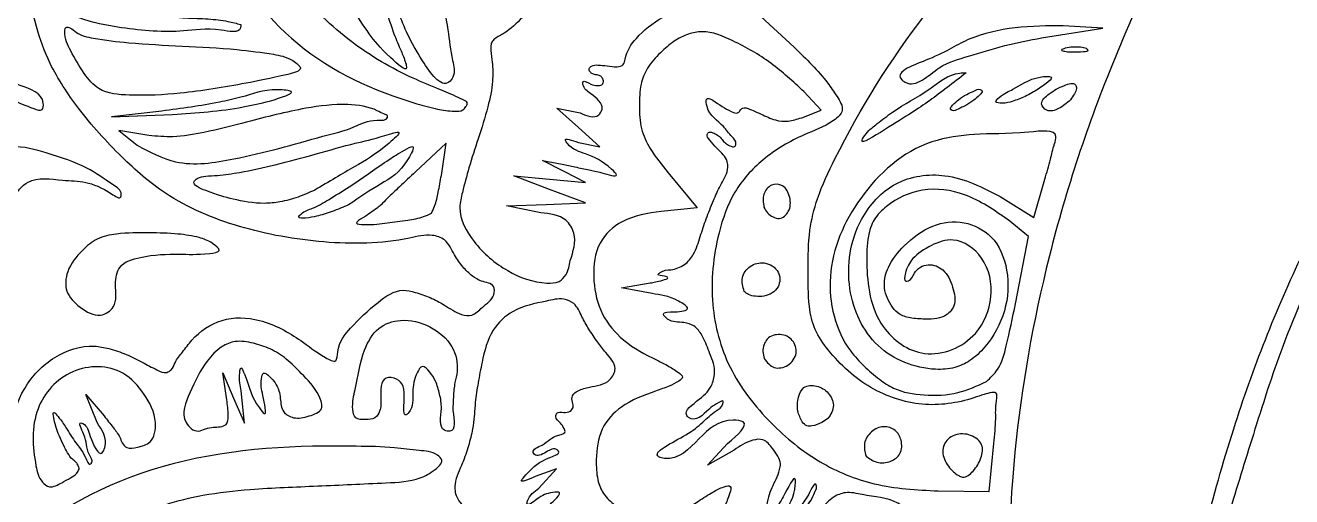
# Model space of a CAD drawing. Extents: x 1 to 188, y -1 to 173.
# Drawn here: x 25.63 to 72.28, y 59.33 to 76.7 of the extents above; entities that cross this region are included whole.
import ezdxf

# ---------------------------------------------------------------- set-up
doc = ezdxf.new("R2010")
doc.units = 0
doc.layers.get('0').update_dxf_attribs({"linetype": 'CONTINUOUS'})

msp = doc.modelspace()

# ---------------------------------------------------------------- linework, layer by layer
at = {"color": 7}
for p, q in [((52.728654, 77.017631), (53.949949, 75.891879)), ((41.199374, 76.524628), (41.199374, 76.524628)), ((63.068115, 76.231028), (65.317074, 76.590774)), ((65.317074, 76.590774), (63.866636, 76.672874)), ((39.20626, 76.376144), (39.20626, 76.376144)), ((63.068115, 76.231028), (63.068115, 76.231028)), ((64.726796, 75.838296), (64.726796, 75.838283)), ((60.28999, 74.947029), (60.28999, 74.947029)), ((33.76037, 74.56202), (33.76037, 74.56202)), ((54.943063, 73.564247), (54.309235, 74.254892)), ((62.935824, 74.341815), (62.935824, 74.341815)), ((34.625407, 73.902811), (34.625407, 73.902811)), ((41.883809, 73.889711), (41.883809, 73.889714)), ((60.57015, 73.936529), (60.57015, 73.936529)), ((64.131756, 73.951346), (64.131756, 73.951346)), ((30.656657, 73.537257), (28.804574, 73.32544)), ((28.804574, 73.32544), (31.053532, 73.41248)), ((46.00249, 72.927371), (45.20874, 73.639093)), ((45.20874, 73.639093), (46.068636, 73.467899)), ((54.228219, 73.292465), (54.943063, 73.564247)), ((30.174975, 72.632276), (29.069157, 72.815037)), ((29.069157, 72.815037), (29.746247, 72.276036)), ((46.79624, 72.215648), (46.00249, 72.927371)), ((36.590264, 72.608734), (36.590264, 72.608734)), ((41.134469, 72.35743), (40.003026, 71.299096)), ((40.954963, 71.166805), (41.134469, 72.35743)), ((46.00249, 72.378438), (46.79624, 72.215648)), ((45.473324, 71.310918), (44.679574, 71.718718)), ((44.679574, 71.718718), (45.407178, 71.575054)), ((44.944157, 70.651013), (43.62124, 71.152541)), ((43.62124, 71.152541), (44.944157, 71.02783)), ((44.944157, 71.02783), (46.267074, 70.903118)), ((46.267074, 70.903118), (45.473324, 71.310918)), ((49.316045, 71.261761), (50.380641, 69.976182)), ((62.77469, 69.609253), (63.185985, 71.024065)), ((36.289594, 70.623798), (36.289594, 70.623798)), ((46.267074, 70.149487), (44.944157, 70.651013)), ((37.535824, 70.08092), (37.535824, 70.08092)), ((43.356657, 70.045919), (44.811865, 70.097703)), ((44.613428, 69.783989), (43.356657, 70.045919)), ((44.811865, 70.097703), (46.267074, 70.149487)), ((50.380641, 69.976182), (49.051467, 69.836546)), ((52.83822, 69.993968), (52.83822, 69.993968)), ((61.546684, 70.38803), (62.77469, 69.609253)), ((40.590589, 69.77071), (40.590589, 69.77071)), ((62.579237, 68.909078), (61.83149, 69.525999)), ((62.104884, 66.434602), (62.579237, 68.909078)), ((45.704834, 68.02488), (45.704834, 68.02488)), ((47.58999, 67.023128), (48.648324, 67.205339)), ((48.720333, 66.811255), (47.58999, 67.023128)), ((52.112021, 66.894467), (52.112016, 66.894467)), ((27.644323, 66.306978), (27.644323, 66.306978)), ((52.845724, 64.418162), (52.845724, 64.418162)), ((33.048705, 62.898578), (32.903229, 63.890766)), ((32.903229, 63.890766), (33.304009, 62.964724)), ((61.036488, 63.570892), (61.036488, 63.570892)), ((28.271208, 62.064204), (27.863189, 63.097016)), ((27.863189, 63.097016), (28.531005, 62.303266)), ((33.704787, 62.038682), (33.580552, 63.229307)), ((33.304009, 62.964724), (33.704787, 62.038682)), ((41.375894, 62.501703), (41.375894, 62.501703)), ((54.248672, 62.082786), (54.248672, 62.082781)), ((32.806952, 61.906391), (32.806952, 61.906391)), ((50.76499, 60.490634), (51.496299, 61.283003)), ((61.139512, 59.525143), (61.304726, 61.29437)), ((61.304726, 61.29437), (61.304726, 61.294367)), ((51.73571, 61.04463), (50.76499, 60.490634)), ((56.600579, 60.824181), (56.600579, 60.824181)), ((27.613949, 60.345746), (27.613949, 60.345746)), ((45.200803, 60.353078), (44.411022, 60.06986)), ((44.543313, 59.638621), (45.200803, 60.353078)), ((59.631329, 60.447814), (59.631329, 60.447814)), ((59.259544, 59.538928), (61.139512, 59.525143))]:
    msp.add_line(p, q, dxfattribs=at)
for points, knots in [([(14.198915, 46.190162), (13.860481, 46.759163), (13.159493, 47.937722), (14.075879, 50.020087), (15.460105, 51.061633), (16.642375, 51.207594), (17.042732, 51.774637), (16.711432, 52.761236), (16.892117, 54.145573), (17.623089, 55.697151), (18.642829, 56.293192), (19.435405, 56.522029), (19.551084, 57.186508), (19.550453, 58.095021), (19.587885, 59.274738), (20.101205, 60.408366), (21.030266, 61.084339), (22.206609, 61.335844), (23.490123, 61.344621), (24.32885, 61.115411), (24.981955, 60.931652), (25.129636, 61.335767), (25.105988, 62.10086), (25.489511, 63.389212), (26.616876, 64.543755), (27.852511, 64.962921), (28.751064, 64.785667), (29.342852, 64.588035), (29.925726, 64.285574), (30.391436, 64.040852), (30.785, 63.850494), (31.051638, 64.016941), (31.150465, 64.33401), (31.441609, 64.672676), (31.896605, 65.311929), (32.855393, 65.976509), (34.38616, 65.918358), (35.694976, 65.18798), (36.370527, 64.615637), (37.126368, 64.210988), (37.11763, 64.973328), (37.682871, 65.643936), (38.485006, 66.423403), (39.351029, 67.018309), (40.040538, 66.852993), (40.546077, 66.671098), (41.116721, 66.386179), (41.564005, 66.040518), (42.133376, 65.959754), (42.485284, 66.359011), (42.904569, 66.614786), (42.927505, 67.188782), (42.439144, 67.234073), (42.064904, 67.465218), (41.727496, 67.803316), (41.400531, 68.256139), (41.17409, 68.810939), (40.493323, 69.030196), (39.027406, 68.638352), (36.611972, 68.619136), (33.545164, 69.159514), (30.962713, 70.23484), (29.074507, 71.89251), (27.640778, 73.49198), (26.286296, 75.520251), (25.575257, 78.315065), (25.622372, 82.342424), (26.233098, 86.505262), (26.72863, 90.254915), (26.868726, 92.735466), (26.577322, 94.397636), (26.02564, 95.5015), (25.049112, 96.075901), (23.434228, 96.128405), (21.329123, 95.643886), (19.680601, 93.850221), (19.339698, 91.742662), (20.389778, 90.934982), (21.197857, 91.007241), (21.787744, 91.456094), (22.114344, 92.000658), (21.882728, 92.544816), (21.356869, 92.460624), (20.930406, 92.474418), (20.593161, 92.683295), (20.480159, 93.104191), (20.577531, 93.688527), (21.317307, 93.861744), (22.239771, 93.498073), (22.792181, 92.115361), (22.032992, 90.602929), (20.388255, 90.062997), (18.958893, 90.967968), (18.496207, 92.636297), (19.084422, 94.49729), (20.569884, 96.266912), (23.109627, 97.176085), (25.929104, 97.167751), (28.896587, 96.458586), (31.732677, 95.201263), (34.10968, 94.128283), (35.13353, 92.972462), (35.995235, 92.937187), (35.128685, 93.679786), (34.553744, 94.127759), (33.433746, 94.790688), (32.154452, 95.435401), (30.864652, 96.077905), (29.81828, 96.721566), (29.165068, 97.405079), (28.652814, 98.131585), (28.018121, 98.864911), (27.164431, 99.815624), (26.250648, 100.812322), (25.594087, 102.048957), (25.39336, 103.470375), (25.949652, 105.086472), (27.260491, 106.363128), (28.584507, 107.023389), (29.426044, 106.810199), (29.707851, 107.085165), (29.153605, 107.568825), (28.402349, 108.13459), (26.541991, 108.55401), (24.272347, 108.778879), (21.864103, 108.993631), (19.768011, 109.670213), (18.204867, 111.039165), (16.949987, 113.060879), (16.821997, 116.228534), (17.500899, 119.446166), (18.125128, 122.572964), (17.082522, 125.210687), (14.807209, 126.074611), (12.788605, 126.55323), (11.156598, 127.710503), (10.306757, 129.105999), (9.548304, 130.286973), (9.003335, 131.006096), (8.53596, 131.581319), (7.758451, 131.743328), (6.762758, 132.023829), (5.059184, 132.409703), (3.115649, 132.601485), (1.428641, 134.234797), (1.678264, 138.120691), (2.790526, 143.817634), (7.04824, 151.040918), (13.212217, 157.625181), (20.974812, 163.253213), (28.939348, 168.088234), (35.064922, 170.973954), (39.084775, 172.223794), (41.972655, 172.397995), (45.700013, 172.433919), (49.431868, 172.523717), (52.377086, 172.425863), (54.850762, 171.750297), (57.71735, 170.719395), (61.00713, 169.176954), (63.675834, 167.65404), (65.74337, 166.330953), (67.27464, 165.370692), (68.894686, 164.370179), (70.589234, 163.259979), (72.354181, 162.03803), (73.558996, 161.151291), (74.142894, 160.721545)], [0, 0, 0, 0, 1.883715, 3.901693, 6.102992, 6.868618, 7.285832, 7.989116, 9.761465, 11.437811, 12.879503, 13.255182, 13.733613, 14.667863, 16.111801, 17.183298, 18.287248, 19.407402, 20.768274, 22.005829, 22.248225, 22.517413, 23.06019, 24.686376, 26.276317, 27.790337, 28.330729, 28.999165, 29.66317, 30.274333, 30.645428, 30.838411, 31.13254, 31.607904, 32.164437, 33.49642, 34.881378, 36.565879, 37.668737, 38.065986, 38.400613, 39.394515, 40.779992, 41.809953, 42.255622, 42.835461, 43.435734, 44.153797, 44.531509, 45.006355, 45.63844, 45.941908, 46.426491, 46.802676, 47.298722, 47.829377, 48.49806, 48.97288, 49.816255, 52.981292, 56.143052, 59.129943, 61.220635, 63.622363, 65.572281, 68.475173, 72.095269, 77.601964, 81.08089, 83.457781, 85.008677, 86.116868, 87.028902, 88.247169, 90.890764, 93.18329, 95.403647, 96.061847, 96.87292, 97.620609, 98.268067, 98.585895, 99.15203, 99.592416, 99.900715, 100.251484, 100.850431, 101.426748, 102.233018, 103.682732, 105.275841, 106.781232, 108.317604, 109.777767, 111.659506, 113.957694, 116.464128, 119.463879, 122.322168, 125.536597, 128.826513, 129.923037, 130.154708, 130.903208, 131.73422, 133.025882, 134.507201, 136.133828, 137.324989, 138.170864, 138.947522, 139.990802, 141.076211, 142.784588, 144.032192, 145.214127, 146.997618, 148.902706, 150.653438, 151.129912, 151.297683, 151.642576, 152.807875, 154.52637, 157.020533, 159.781365, 161.741786, 163.4994, 165.914353, 168.655542, 172.723683, 175.851004, 178.064574, 180.528487, 182.70366, 184.336743, 186.347696, 187.556562, 188.53828, 189.087865, 189.699967, 190.828553, 192.23192, 194.940941, 196.50599, 198.700839, 205.90588, 214.196875, 223.268041, 232.867441, 242.839906, 251.210069, 253.112247, 255.412699, 259.839449, 264.311061, 266.623178, 268.634077, 271.967145, 275.76139, 279.515393, 281.177013, 283.125051, 284.937772, 286.88906, 289.201855, 291.376762, 291.376762, 291.376762, 291.376762]), ([(61.304726, 61.294367), (61.338787, 61.605945), (61.397974, 62.147373), (61.356048, 62.67661), (61.460983, 63.181482), (61.170742, 63.159811), (60.920019, 63.093977), (60.088077, 62.78878), (58.634922, 62.582758), (56.671934, 63.252102), (55.42818, 64.389081), (54.673576, 65.452947), (54.453525, 66.500437), (54.475207, 67.725887), (54.464934, 69.068739), (54.816498, 70.450043), (56.105963, 73.189505), (58.583736, 77.16158), (62.648154, 81.550622), (66.787542, 83.700796), (68.740755, 84.841526), (69.741531, 84.987143), (69.63115, 85.458846), (68.939083, 85.036173), (68.141473, 84.8578), (66.758965, 84.187498), (65.38096, 83.599017), (64.052058, 83.159524), (62.690142, 83.016437), (61.251641, 83.228312), (59.921295, 84.191817), (59.422586, 86.005116), (60.252012, 88.062783), (62.278072, 89.47729), (64.443769, 89.224177), (65.667573, 88.034794), (65.733369, 86.581043), (64.894038, 85.903935), (64.244523, 85.604251), (63.813499, 85.610783), (63.376068, 85.861595), (62.978838, 86.280899), (62.890876, 86.954727), (63.300476, 87.269493), (63.66559, 87.290947), (63.859307, 87.062353), (63.880556, 86.765836), (63.807087, 86.460253), (64.063413, 86.288415), (64.358992, 86.627568), (64.675773, 86.992706), (64.633854, 87.690058), (63.803383, 88.46415), (61.992222, 88.399299), (60.623245, 86.597312), (61.219749, 84.935131), (62.077998, 84.251696), (62.800291, 84.106681), (63.816112, 84.206265), (65.130761, 84.408597), (66.422967, 85.496545), (67.109659, 86.859934), (67.701633, 88.055215), (68.317537, 88.851302), (69.057721, 89.311753), (69.904257, 89.719013), (70.391323, 90.993539), (70.711813, 92.458153), (71.117678, 94.031351), (71.449259, 95.316566), (71.676287, 96.016077), (71.924512, 96.907258), (70.772614, 95.856014), (69.999272, 95.062996), (68.379828, 93.519743), (66.381683, 92.166136), (63.948593, 90.817089), (61.731208, 89.585605), (60.069584, 88.558254), (59.415426, 87.531149), (59.069942, 86.81502), (58.863881, 86.222415), (59.284262, 85.614336), (59.27027, 84.234506), (57.799994, 82.411991), (56.271266, 80.842582), (54.913622, 79.556793), (54.178215, 78.791855), (53.734238, 78.270068), (53.537125, 78.03841)], [0, 0, 0, 0, 0.90631, 1.57489, 1.863705, 2.007435, 2.30414, 2.697132, 4.620779, 6.604038, 8.688646, 9.592356, 10.461628, 11.836891, 13.274566, 14.469512, 16.074117, 22.341713, 28.412716, 33.989342, 35.50157, 36.054132, 36.217959, 36.653739, 37.714213, 39.175295, 41.003205, 42.298141, 43.335504, 45.095898, 46.548165, 47.982875, 50.395984, 52.713959, 54.919791, 56.348648, 57.490862, 58.809154, 59.272699, 59.62721, 60.050588, 60.74983, 61.314931, 61.837152, 62.10286, 62.321925, 62.649483, 62.993405, 63.132225, 63.432484, 64.077316, 64.664185, 65.284052, 67.307977, 69.216195, 71.207691, 71.843027, 72.444897, 73.355552, 74.911259, 76.331577, 78.217273, 79.449492, 80.344134, 81.179513, 82.063029, 83.046035, 85.060163, 86.624267, 87.978271, 88.829595, 89.270486, 89.876931, 91.729507, 93.886858, 96.065375, 99.102217, 102.16196, 103.739376, 104.860108, 105.718453, 106.206711, 106.580748, 107.816706, 110.016222, 113.346857, 114.474265, 115.616841, 116.529153, 116.529153, 116.529153, 116.529153]), ([(41.883809, 73.889714), (41.780195, 73.939815), (41.445325, 74.101738), (40.787227, 74.382189), (39.414244, 74.929567), (37.534526, 76.048011), (35.579273, 77.936101), (34.2064, 79.818494), (33.539099, 81.754138), (33.008103, 83.618382), (32.377977, 86.346794), (31.746772, 89.234225), (30.815361, 91.979975), (29.343417, 93.601617), (28.628125, 94.501675), (27.478669, 95.116916), (28.53014, 93.676409), (29.002055, 92.381048), (30.016094, 89.382189), (30.943013, 85.185821), (32.17672, 80.212362), (35.413672, 75.666295), (38.707858, 74.160753), (40.763843, 73.608223), (41.313178, 73.526669), (41.728825, 73.520641), (41.851005, 73.689585), (41.924808, 73.801922), (41.89534, 73.86502), (41.883809, 73.889711)], [0, 0, 0, 0, 0.345251, 1.115817, 2.145159, 4.78002, 7.605532, 10.26803, 11.659866, 13.721504, 16.087197, 20.056451, 22.589174, 24.746165, 26.227025, 26.709918, 27.471933, 29.390152, 32.33365, 36.195706, 42.629563, 47.448773, 52.36225, 53.154733, 53.77092, 54.09836, 54.263267, 54.383943, 54.461521, 54.461521, 54.461521, 54.461521]), ([(39.20626, 76.376144), (38.99581, 76.997462), (38.555339, 78.297882), (38.452034, 80.451916), (38.83236, 82.552457), (39.132562, 84.576775), (39.442554, 85.729513), (38.973742, 86.945003), (38.559955, 86.135856), (38.253835, 85.469289), (37.656582, 83.865668), (37.113585, 81.860441), (36.999784, 79.44353), (37.430858, 77.645333), (38.332822, 76.323646), (38.7621, 75.774857), (39.747387, 74.901412), (39.609051, 75.428973), (39.449671, 75.80169), (39.296361, 76.163504), (39.20626, 76.376144)], [0, 0, 0, 0, 1.962582, 4.107688, 6.351833, 8.445044, 9.964251, 10.549198, 10.994825, 11.919686, 13.135844, 15.916484, 18.241035, 20.257614, 21.473893, 22.648267, 23.349123, 23.522502, 23.998728, 24.677564, 24.677564, 24.677564, 24.677564]), ([(67.459537, 47.089724), (67.467374, 47.97036), (67.481622, 49.571526), (67.71958, 51.963159), (68.544201, 56.01747), (69.893848, 61.595368), (72.658628, 68.67359), (75.423897, 73.378019), (77.173079, 76.450489), (77.664883, 77.475275), (78.004992, 78.589094), (77.690974, 79.943456), (77.328693, 81.530305), (76.542477, 83.65443), (74.862736, 85.540994), (72.264762, 86.970325), (70.471069, 85.76574), (70.06158, 84.45621), (69.493924, 83.381179), (67.819333, 80.074419), (65.28948, 74.831325), (62.977806, 67.411368), (61.727358, 59.544082), (61.877186, 51.314363), (64.09191, 43.073414), (67.048856, 38.045638), (69.379353, 35.282432), (69.88095, 34.692411), (70.555049, 33.98778), (69.97173, 35.488867), (69.717101, 36.580875), (69.235688, 37.967598), (68.955674, 38.774187)], [0, 0, 0, 0, 2.641139, 4.8021, 7.196956, 15.046275, 21.994897, 29.896917, 31.392853, 32.594017, 33.311108, 34.833495, 36.618517, 38.254171, 41.531394, 44.187065, 46.147989, 46.97489, 48.281288, 49.785677, 58.102634, 65.704588, 73.012969, 81.917681, 90.230895, 98.180571, 99.594498, 100.600543, 100.984122, 101.661096, 103.379322, 105.768262, 105.768262, 105.768262, 105.768262]), ([(41.199374, 76.524628), (41.11645, 76.997681), (40.958108, 77.900972), (41.054216, 79.461155), (41.41001, 81.264031), (41.824201, 83.058444), (41.628635, 84.813114), (40.984429, 85.566184), (40.118805, 86.161134), (39.888607, 84.547282), (39.58699, 83.369883), (39.281421, 81.531402), (39.092901, 80.226967), (38.904483, 78.799211), (39.358192, 77.084853), (39.93648, 75.823221), (41.003176, 74.277976), (41.488564, 74.897976), (41.310351, 75.589106), (41.243131, 76.155761), (41.199374, 76.524628)], [0, 0, 0, 0, 1.435831, 2.741708, 4.659041, 6.9388, 8.297754, 9.654879, 10.077812, 10.833692, 13.011649, 14.718573, 16.155701, 17.013691, 19.038495, 21.045013, 22.296577, 22.529983, 23.139928, 24.277452, 24.277452, 24.277452, 24.277452]), ([(46.068636, 73.467899), (46.326983, 73.359743), (46.677174, 73.213137), (46.994973, 73.764368), (46.515106, 74.140669), (46.177268, 74.3691), (46.153739, 74.720542), (46.468969, 74.496026), (46.66566, 74.474814), (46.865232, 74.47648), (46.949909, 74.617904), (46.900313, 74.749048), (46.802073, 74.849944), (46.664308, 74.871664), (46.528634, 74.888736), (46.430585, 74.97462), (46.371015, 75.108892), (46.521018, 75.236234), (46.759795, 75.236153), (47.077026, 75.203998), (47.375973, 75.141879), (47.684304, 75.216716), (47.74904, 75.694184), (48.174819, 76.348231), (49.058018, 77.010281), (50.015583, 77.454905), (50.656198, 77.466734), (51.062885, 77.709544), (50.636919, 78.251462), (49.929481, 78.687013), (48.74615, 79.196275), (47.628111, 79.407508), (46.621885, 79.333461), (45.712416, 78.710119), (44.887754, 77.854491), (44.008795, 77.056945), (43.422741, 76.465663), (42.986427, 76.258591), (42.764431, 76.04839), (42.781899, 75.717479), (42.844092, 75.25464), (42.867167, 74.546629), (42.659133, 73.600604), (42.326472, 72.547939), (41.976446, 71.503185), (41.758779, 70.666248), (41.530981, 69.721077), (42.165676, 68.57968), (43.311059, 67.600379), (44.468011, 67.172945), (45.282455, 67.200608), (45.620536, 67.545847), (45.673214, 67.845195), (45.704834, 68.02488)], [0, 0, 0, 0, 0.68754, 0.931964, 1.624042, 2.083298, 2.180405, 2.487875, 2.726386, 2.89567, 3.019165, 3.15325, 3.285584, 3.423406, 3.560288, 3.68574, 3.806121, 3.93922, 4.179634, 4.514391, 4.889883, 5.122217, 5.334675, 6.204265, 7.440494, 8.620303, 9.220958, 9.472316, 9.753871, 10.865557, 12.229258, 13.480929, 14.284702, 15.168936, 16.697235, 17.86197, 18.742079, 19.153019, 19.311318, 19.620499, 20.059355, 20.75538, 21.711463, 22.952151, 24.070634, 25.00803, 25.565131, 26.925614, 28.56636, 30.08198, 30.531292, 30.889219, 31.426687, 31.426687, 31.426687, 31.426687]), ([(33.567074, 76.723065), (33.410534, 76.765637), (33.017775, 76.872449), (32.335386, 76.939453), (31.488108, 76.964864), (30.497037, 77.039708), (29.455538, 77.219707), (28.242649, 77.529101), (27.558598, 77.769405), (26.541492, 78.02344), (26.914353, 77.276762), (27.747393, 76.86703), (29.382818, 76.532698), (31.24307, 76.395551), (32.457796, 76.637688), (33.552036, 76.378833), (33.565117, 76.678284), (33.567074, 76.723065)], [0, 0, 0, 0, 0.486107, 1.21965, 2.047596, 3.033603, 4.186432, 5.263563, 6.59102, 7.031219, 7.367007, 8.397918, 10.007352, 12.287606, 13.675746, 14.394189, 14.520519, 14.520519, 14.520519, 14.520519]), ([(33.76037, 74.56202), (34.193958, 74.644082), (34.77136, 74.753362), (35.954755, 75.051737), (35.343216, 75.527292), (34.601361, 75.661084), (33.19108, 75.851355), (31.432601, 75.926966), (29.643798, 76.019361), (28.368745, 76.168869), (27.57372, 76.33342), (27.339497, 76.596516), (27.099116, 76.655388), (27.053628, 76.222395), (27.330901, 75.699649), (27.734174, 74.961593), (28.38347, 74.188963), (29.734852, 74.087434), (31.5215, 74.166166), (32.95059, 74.418843), (33.76037, 74.56202)], [0, 0, 0, 0, 1.569565, 2.090166, 2.489768, 3.235538, 4.594428, 6.610629, 8.58821, 9.903551, 10.563031, 10.86021, 10.998252, 11.146898, 11.901581, 12.875281, 13.650601, 14.796528, 16.671683, 19.123549, 19.123549, 19.123549, 19.123549]), ([(63.866636, 76.672874), (63.281236, 76.674635), (62.13163, 76.678093), (60.303194, 76.254151), (59.356262, 75.548361), (57.556961, 74.968637), (58.392183, 74.30833), (59.239066, 75.257978), (60.439661, 75.558489), (61.706679, 75.979267), (62.615533, 76.147335), (63.068115, 76.231028)], [0, 0, 0, 0, 1.778598, 3.492806, 5.189078, 6.432405, 6.627363, 7.987981, 9.147989, 10.542533, 11.925802, 11.925802, 11.925802, 11.925802]), ([(54.309235, 74.254892), (53.912797, 74.621771), (53.117034, 75.3582), (51.847328, 76.076488), (50.784723, 76.532876), (50.023027, 76.386011), (49.499015, 76.110925), (48.995853, 75.676126), (48.530226, 75.16801), (48.260635, 74.475954), (48.244059, 73.713641), (48.270697, 72.893523), (48.667979, 72.041688), (49.076629, 71.549891), (49.316045, 71.261761)], [0, 0, 0, 0, 1.610977, 3.233684, 4.408567, 4.921932, 5.504323, 6.165981, 6.911604, 7.547077, 8.341739, 9.18606, 9.979441, 11.101844, 11.101844, 11.101844, 11.101844]), ([(20.787698, 73.336391), (20.640183, 73.658566), (20.327553, 74.341349), (21.085549, 75.370459), (22.341913, 75.835751), (23.882271, 75.229766), (25.040082, 74.554971), (26.341537, 74.197513), (26.280196, 73.504912), (25.696506, 73.708253), (25.233429, 73.923091), (24.51603, 74.163172), (23.89109, 74.296083), (23.263225, 74.349947), (22.777568, 74.349493), (22.346832, 74.185917), (22.32914, 73.716264), (22.129436, 73.184645), (21.388382, 72.950249), (20.993888, 73.203844), (20.787698, 73.336391)], [0, 0, 0, 0, 0.99601, 2.11084, 3.32719, 4.810267, 6.734054, 7.808578, 8.043781, 8.348004, 9.209714, 9.848322, 10.54016, 11.143512, 11.716447, 12.04025, 12.356206, 13.004235, 13.650512, 14.358178, 14.358178, 14.358178, 14.358178]), ([(53.949949, 75.891879), (54.173333, 75.674777), (54.60294, 75.257249), (55.149798, 74.644021), (55.508166, 74.114268), (55.853181, 73.554647), (55.194726, 72.984448), (54.145978, 72.636401), (52.797134, 71.846927), (51.669797, 70.589471), (51.021891, 68.726994), (50.793985, 66.486989), (51.464886, 63.973297), (52.985548, 62.039393), (54.805602, 60.549878), (56.948553, 59.664173), (58.464575, 59.582012), (59.259544, 59.538928)], [0, 0, 0, 0, 0.938023, 1.803987, 2.416577, 2.964081, 3.449478, 4.651233, 6.440188, 8.003171, 9.620953, 12.265233, 14.657613, 17.221807, 19.509862, 21.663792, 24.038526, 24.038526, 24.038526, 24.038526]), ([(64.726796, 75.838283), (64.651958, 75.858313), (64.485729, 75.902803), (64.200506, 75.892025), (64.014803, 75.879809), (63.740561, 75.785016), (64.030363, 75.705023), (64.268096, 75.718706), (64.499438, 75.722275), (64.833427, 75.741334), (64.753217, 75.814271), (64.726796, 75.838296)], [0, 0, 0, 0, 0.233535, 0.518719, 0.802447, 0.944107, 1.070329, 1.406701, 1.762126, 1.935895, 2.021248, 2.021248, 2.021248, 2.021248]), ([(60.28999, 74.947029), (60.209137, 74.947204), (59.694491, 74.948323), (58.844195, 74.207672), (57.807774, 73.696849), (57.042448, 73.096764), (56.672205, 72.813164), (56.249164, 72.195374), (57.963957, 73.282684), (58.785375, 73.775136), (59.81792, 74.579349), (60.28999, 74.947029)], [0, 0, 0, 0, 0.240356, 1.529914, 3.102788, 3.810206, 4.359136, 4.643522, 5.55049, 7.546323, 9.227349, 9.227349, 9.227349, 9.227349]), ([(62.935824, 74.341815), (63.218641, 74.534048), (63.673015, 74.842889), (62.667412, 74.789516), (62.156191, 74.379132), (61.642077, 74.176849), (61.293507, 73.840091), (61.707856, 73.810155), (62.013999, 73.894804), (62.484817, 74.070104), (62.782591, 74.2495), (62.935824, 74.341815)], [0, 0, 0, 0, 0.657276, 1.055979, 2.159783, 2.744307, 2.949083, 3.183568, 3.564877, 4.075064, 4.615924, 4.615924, 4.615924, 4.615924]), ([(34.625407, 73.902811), (35.070562, 74.041681), (35.767991, 74.25925), (34.484603, 74.379906), (33.786229, 74.071371), (32.69092, 73.844338), (31.728988, 73.675174), (31.017038, 73.583607), (30.656657, 73.537257)], [0, 0, 0, 0, 0.867683, 1.359407, 2.75096, 3.557637, 4.618959, 5.706883, 5.706883, 5.706883, 5.706883]), ([(60.57015, 73.936529), (60.637688, 73.994449), (60.743044, 74.084799), (60.920795, 74.260238), (60.760689, 74.375637), (60.556952, 74.260267), (60.2953, 74.154813), (60.011563, 73.965005), (59.838521, 73.805094), (59.659014, 73.629647), (59.819427, 73.51425), (60.022333, 73.629616), (60.288469, 73.73509), (60.472694, 73.866835), (60.57015, 73.936529)], [0, 0, 0, 0, 0.29542, 0.460835, 0.551977, 0.769076, 1.08524, 1.440344, 1.735764, 1.901179, 1.992321, 2.20942, 2.525584, 2.880688, 2.880688, 2.880688, 2.880688]), ([(64.131756, 73.951346), (64.183834, 74.024033), (64.276496, 74.153363), (64.363175, 74.339897), (64.313445, 74.625742), (63.758787, 74.442113), (63.434658, 74.246756), (62.94743, 73.860293), (63.287044, 73.467525), (63.754572, 73.620444), (63.996583, 73.832759), (64.131756, 73.951346)], [0, 0, 0, 0, 0.268125, 0.477071, 0.609614, 1.024468, 1.662815, 2.123517, 2.429682, 2.863216, 3.411735, 3.411735, 3.411735, 3.411735]), ([(36.590264, 72.608734), (36.987687, 72.706276), (37.6817, 72.876611), (38.331395, 73.259875), (38.954865, 73.172015), (38.985619, 73.388551), (38.782504, 73.439509), (38.382142, 73.690015), (37.337486, 73.835737), (35.738912, 73.63862), (33.981181, 73.182494), (32.367181, 72.764136), (31.153584, 72.549432), (30.471221, 72.607197), (30.174975, 72.632276)], [0, 0, 0, 0, 1.193935, 2.084947, 2.480272, 2.520996, 2.682824, 2.95503, 4.065084, 5.610552, 7.853499, 9.471297, 10.629833, 11.518717, 11.518717, 11.518717, 11.518717]), ([(31.053532, 73.41248), (31.491856, 73.440949), (32.360998, 73.497401), (33.557333, 73.649852), (34.301538, 73.826107), (34.625407, 73.902811)], [0, 0, 0, 0, 1.317829, 2.613093, 3.61109, 3.61109, 3.61109, 3.61109]), ([(48.648324, 67.205339), (48.775848, 67.22852), (48.960277, 67.262045), (49.376826, 67.381615), (49.141704, 67.487508), (48.862995, 67.460652), (49.112868, 67.684081), (49.447032, 67.665156), (49.928813, 67.838306), (50.3095, 68.299871), (50.486457, 68.911172), (50.708343, 69.578464), (50.960371, 70.20397), (51.218773, 70.807411), (51.535361, 71.2723), (51.493031, 71.841401), (51.10437, 72.133956), (50.892324, 72.415197), (50.692523, 72.642333), (50.840853, 72.794409), (51.009369, 72.713048), (51.17431, 72.637393), (51.293813, 72.490316), (51.413654, 72.341798), (51.568704, 72.26975), (51.755945, 72.175359), (51.854673, 72.403491), (51.596154, 72.641115), (51.281003, 73.106716), (50.764985, 73.387867), (50.657271, 74.199069), (51.268798, 73.689867), (51.563996, 73.558216), (51.841317, 73.41654), (51.960122, 73.55245), (52.078366, 73.701384), (52.399265, 73.569686), (52.766394, 73.414931), (53.221849, 73.185316), (53.750758, 73.134097), (54.06438, 73.238121), (54.228219, 73.292465)], [0, 0, 0, 0, 0.471561, 0.681981, 0.817344, 1.064007, 1.169509, 1.584414, 2.114432, 2.611936, 3.322325, 4.002859, 4.727139, 5.340282, 5.981542, 6.35843, 6.925668, 7.304766, 7.53132, 7.640945, 7.822042, 8.016213, 8.19862, 8.380158, 8.571425, 8.747938, 8.862573, 9.16759, 9.657839, 10.605978, 10.881019, 11.51274, 11.891568, 12.135716, 12.256863, 12.393452, 12.668913, 13.1132, 13.685066, 14.153878, 14.666686, 14.666686, 14.666686, 14.666686]), ([(36.289594, 70.623798), (36.804672, 70.928832), (37.782588, 71.507964), (38.613176, 71.97167), (39.623098, 72.882658), (38.531668, 72.512273), (37.732202, 72.358918), (36.299408, 71.931812), (34.909906, 71.572442), (33.6923, 71.292373), (32.836931, 71.170088), (32.310967, 71.144483), (32.00945, 71.107664), (31.703962, 70.838533), (32.574875, 70.474166), (33.258069, 70.284129), (34.248704, 70.093255), (35.048722, 70.184313), (35.67557, 70.347731), (36.087269, 70.532832), (36.289594, 70.623798)], [0, 0, 0, 0, 1.707257, 3.241359, 3.772488, 4.298271, 5.427723, 6.91695, 8.484802, 9.821956, 10.642972, 11.07727, 11.396873, 11.561, 12.107421, 13.161589, 14.324638, 14.900431, 15.588549, 16.253495, 16.253495, 16.253495, 16.253495]), ([(63.185985, 71.024065), (63.258818, 71.27119), (63.387399, 71.707466), (63.499998, 72.207364), (63.724088, 72.889792), (61.971525, 72.664508), (60.803494, 72.738292), (58.356451, 72.409272), (56.25871, 70.51961), (54.954039, 67.582823), (55.529291, 65.188844), (56.521014, 64.130662), (57.046292, 63.670445), (57.752292, 63.202897), (58.767663, 63.032238), (59.963144, 63.078797), (60.690774, 63.412393), (61.036488, 63.570892)], [0, 0, 0, 0, 0.762925, 1.346875, 1.62595, 2.639997, 4.658608, 6.238194, 9.583585, 12.675007, 15.522462, 16.25896, 17.007273, 17.61867, 18.770802, 20.019816, 21.150438, 21.150438, 21.150438, 21.150438]), ([(29.746247, 72.276036), (30.210232, 72.027792), (31.318183, 71.43501), (33.761019, 71.808157), (35.515897, 72.304726), (36.590264, 72.608734)], [0, 0, 0, 0, 1.545131, 3.689618, 7.075257, 7.075257, 7.075257, 7.075257]), ([(45.407178, 71.575054), (45.561014, 71.544158), (45.887714, 71.478544), (46.400093, 71.36261), (46.80871, 71.289302), (47.583936, 71.044956), (46.952967, 71.675378), (46.402269, 71.928752), (45.745117, 72.123535), (45.430131, 72.584347), (45.752489, 72.468377), (46.00249, 72.378438)], [0, 0, 0, 0, 0.475905, 1.010672, 1.488571, 2.041248, 2.32166, 3.433431, 4.198384, 4.336659, 4.814419, 4.814419, 4.814419, 4.814419]), ([(23.711344, 69.749641), (23.650423, 69.803807), (23.502644, 69.935198), (23.41373, 70.265557), (23.340052, 70.781733), (23.569832, 71.484199), (24.238929, 72.074214), (25.27795, 72.322867), (26.509588, 71.967667), (27.825909, 71.548186), (28.632688, 70.964941), (29.190472, 70.607181), (29.139004, 70.254719), (28.153434, 70.985812), (27.305699, 70.910933), (25.763384, 71.165273), (25.198776, 70.3929), (24.973559, 69.757695), (24.330206, 69.571925), (23.929028, 69.687129), (23.711344, 69.749641)], [0, 0, 0, 0, 0.240444, 0.583247, 0.985917, 1.808244, 2.663409, 3.559451, 4.882744, 6.452518, 7.595306, 8.063462, 8.152513, 8.51589, 10.393159, 11.661256, 12.502557, 13.026958, 13.598646, 14.27685, 14.27685, 14.27685, 14.27685]), ([(37.535824, 70.08092), (37.94138, 70.353947), (38.744351, 70.894519), (39.518771, 71.288796), (40.0503, 72.360324), (39.436805, 72.003924), (38.997603, 71.741546), (38.296585, 71.246992), (37.572247, 70.739624), (36.866618, 70.314572), (36.267956, 69.94564), (35.887271, 69.864348), (35.629449, 69.576794), (36.067253, 69.597792), (36.391826, 69.659835), (36.961083, 69.833348), (37.338474, 69.995911), (37.535824, 70.08092)], [0, 0, 0, 0, 1.407756, 2.787246, 3.265704, 3.598958, 4.259397, 5.108746, 6.047403, 6.941916, 7.600907, 8.077718, 8.217916, 8.464651, 8.881312, 9.477698, 10.131418, 10.131418, 10.131418, 10.131418]), ([(40.003026, 71.299096), (39.806983, 71.113973), (39.457977, 70.784408), (39.029128, 70.386418), (38.76642, 70.112076), (38.566283, 69.938571), (38.32964, 69.775307), (38.114748, 69.634214), (37.694473, 69.379596), (38.413928, 69.330385), (38.895759, 69.420182), (39.672077, 69.511335), (40.218173, 69.598774), (40.494872, 69.726519), (40.590589, 69.77071)], [0, 0, 0, 0, 0.80876, 1.439793, 1.756562, 1.944453, 2.239961, 2.580228, 2.883892, 3.155772, 4.029658, 4.784417, 5.379618, 5.694406, 5.694406, 5.694406, 5.694406]), ([(40.590589, 69.77071), (40.632378, 69.858668), (40.748481, 70.103047), (40.850526, 70.578481), (40.917822, 70.957578), (40.954963, 71.166805)], [0, 0, 0, 0, 0.291484, 0.809845, 1.448305, 1.448305, 1.448305, 1.448305]), ([(61.83149, 69.525999), (61.322304, 69.881648), (60.383197, 70.537583), (58.692013, 70.776376), (57.532788, 70.230997), (56.860392, 69.569391), (56.631841, 68.816007), (56.59726, 67.475284), (56.84169, 65.634346), (58.763952, 64.237044), (60.700821, 65.060553), (61.337551, 66.677016), (61.071517, 68.137613), (59.947374, 68.94597), (58.987989, 68.615065), (58.31286, 68.161041), (58.068774, 67.732444), (57.985924, 67.251234), (58.265706, 67.291401), (58.375663, 67.668485), (58.87396, 67.974795), (59.534814, 67.70178), (59.805733, 67.077186), (59.954541, 66.388624), (59.428546, 65.852655), (58.7756, 65.87105), (58.196249, 65.894226), (57.758497, 66.061105), (57.431551, 66.481665), (57.196037, 67.078775), (57.414952, 67.900503), (58.046564, 68.668706), (58.974396, 69.385233), (60.214856, 69.539694), (61.371356, 68.950561), (61.897007, 67.636244), (61.802312, 66.145372), (61.184074, 65.004556), (60.482448, 64.337686), (59.843135, 64.043473), (58.631075, 63.959784), (56.806968, 64.683105), (55.747895, 67.045836), (56.116071, 69.406623), (57.594384, 71.048945), (59.679098, 71.343221), (60.887811, 70.725016), (61.546684, 70.38803)], [0, 0, 0, 0, 1.847442, 3.407294, 4.858538, 5.529957, 6.173254, 7.151694, 9.579115, 11.396842, 13.408037, 14.868458, 16.338315, 17.581428, 18.406093, 19.238825, 19.875934, 20.131533, 20.22771, 20.581222, 21.183216, 21.752848, 22.479028, 23.174899, 23.682042, 24.480807, 25.021907, 25.442992, 25.825669, 26.588867, 27.273919, 28.258409, 29.539145, 30.697209, 31.812777, 33.167736, 34.671343, 36.18526, 36.935394, 37.543795, 38.252485, 40.540947, 42.879714, 45.462677, 47.298157, 49.118686, 51.300228, 51.300228, 51.300228, 51.300228]), ([(52.83822, 69.993968), (52.814829, 70.157804), (52.770558, 70.467877), (53.078697, 70.862739), (53.603974, 70.840058), (53.829099, 70.346677), (53.822358, 69.847514), (53.467695, 69.52552), (53.163709, 69.629486), (52.960033, 69.771613), (52.878688, 69.920098), (52.83822, 69.993968)], [0, 0, 0, 0, 0.481598, 0.911463, 1.310835, 1.818362, 2.341059, 2.758873, 2.991808, 3.243386, 3.492449, 3.492449, 3.492449, 3.492449]), ([(45.704834, 68.02488), (45.813136, 68.365996), (45.981339, 68.895777), (45.495477, 69.699244), (44.954568, 69.751213), (44.613428, 69.783989)], [0, 0, 0, 0, 1.019161, 1.58284, 2.545421, 2.545421, 2.545421, 2.545421]), ([(49.051467, 69.836546), (48.553506, 69.766198), (47.675721, 69.642192), (46.64919, 68.698874), (46.505912, 67.424078), (46.734446, 66.177173), (47.53852, 65.087623), (48.484648, 64.55384), (49.266646, 64.183843), (49.591163, 63.974706), (49.914358, 63.740758), (49.627194, 63.529563), (49.31959, 63.385689), (48.568992, 63.118299), (47.62574, 62.782012), (46.761047, 61.84036), (46.645414, 60.822149), (46.670694, 60.009848), (46.905577, 59.40094), (47.463946, 58.903165), (48.255166, 58.441475), (49.423405, 58.530106), (50.236862, 59.047229), (50.921306, 59.48469), (51.25616, 59.668764), (51.664304, 59.769585), (51.548014, 59.326762), (51.380766, 58.945581), (50.772207, 57.862229), (50.124909, 56.337872), (50.740187, 54.148787), (52.447801, 53.583967), (53.830533, 53.832772), (54.703632, 54.785935), (55.198664, 55.76221), (55.156591, 57.249712), (56.212749, 57.000671), (55.753828, 55.566011), (56.038385, 54.346507), (56.424032, 53.047547), (57.289782, 52.301683), (58.298287, 52.123284), (59.332498, 52.159412), (59.983922, 52.413992), (60.31615, 52.543829)], [0, 0, 0, 0, 1.482661, 2.613572, 3.87486, 5.138725, 6.364398, 7.775613, 8.399996, 8.871194, 9.09866, 9.296459, 9.698311, 10.232011, 11.622766, 12.69929, 13.846993, 14.585813, 15.136337, 15.742703, 16.795662, 17.793835, 19.060265, 19.686226, 20.149614, 20.369156, 20.6122, 21.131485, 21.830928, 24.204651, 26.020118, 27.874571, 28.992039, 30.088478, 31.499781, 32.697559, 32.993443, 34.241365, 35.869374, 37.136047, 38.132221, 39.118037, 40.13865, 41.200931, 41.200931, 41.200931, 41.200931]), ([(27.644323, 66.306978), (27.443874, 66.487867), (27.05637, 66.83756), (27.144904, 67.740302), (27.654338, 68.3499), (28.260413, 68.883625), (29.146761, 69.05707), (30.147225, 69.053086), (31.156357, 69.036097), (31.979604, 68.909068), (32.439397, 68.748458), (32.921389, 68.357336), (32.030318, 68.232959), (31.246221, 68.286274), (30.085391, 68.238734), (29.042494, 67.92329), (28.901898, 67.087446), (29.057822, 66.349737), (28.307016, 65.866131), (27.890722, 66.143065), (27.644323, 66.306978)], [0, 0, 0, 0, 0.767487, 1.483691, 2.435319, 3.118112, 3.853652, 5.066799, 6.123141, 6.916536, 7.450258, 7.80461, 8.167558, 9.304357, 10.72164, 11.55764, 12.213611, 13.048604, 13.607258, 14.417471, 14.417471, 14.417471, 14.417471]), ([(75.506011, 68.206025), (75.217042, 68.184184), (74.761683, 68.149767), (74.171204, 68.035822), (73.940871, 67.714352), (73.961215, 67.409151), (74.197987, 67.203136), (74.434879, 67.087252), (74.932335, 67.143279), (74.746575, 66.879221), (74.385698, 67.001621), (74.002556, 66.972566), (73.652454, 67.127724), (73.413771, 67.337294), (73.31991, 67.675852), (72.9806, 67.551768), (72.684891, 66.658863), (71.904022, 64.875343), (71.014459, 62.121694), (70.247706, 59.613578), (69.782651, 58.128261), (69.695121, 57.287072), (70.462067, 56.825806), (71.200811, 55.951321), (71.959283, 54.76733), (72.432752, 53.502613), (72.217244, 52.264778), (71.509435, 51.006734), (70.523151, 49.956019), (69.647476, 48.919795), (69.087259, 48.132964), (68.776605, 47.469753), (68.66135, 47.041616), (68.547696, 46.729848), (67.97078, 46.688869), (68.227819, 44.760113), (68.475691, 43.261542), (69.016746, 40.879621), (71.017172, 39.817854), (72.940456, 38.730129), (75.153139, 37.705317), (77.513343, 37.353489), (79.785344, 37.25308), (81.269723, 37.549082), (81.928253, 37.6804)], [0, 0, 0, 0, 0.880495, 1.387486, 1.714166, 1.971226, 2.230229, 2.574922, 2.945599, 2.997387, 3.435158, 3.84045, 4.205813, 4.519655, 4.828493, 4.995089, 5.422131, 7.515191, 10.970838, 14.057994, 15.280615, 15.818699, 16.326848, 17.727659, 19.318717, 20.519054, 21.673414, 22.950004, 24.807196, 25.98072, 27.016351, 27.710681, 28.126953, 28.414737, 28.566928, 29.699694, 32.395704, 34.467045, 36.249044, 38.870603, 41.221152, 43.4703, 45.988795, 47.997033, 47.997033, 47.997033, 47.997033]), ([(52.112016, 66.894467), (52.061692, 67.064764), (51.960911, 67.405818), (52.312027, 67.87016), (52.880907, 68.019207), (53.445881, 67.676994), (53.441314, 66.978309), (52.941266, 66.696716), (52.546966, 66.706619), (52.280842, 66.746236), (52.162162, 66.850441), (52.112021, 66.894467)], [0, 0, 0, 0, 0.506606, 1.014573, 1.543009, 2.15741, 2.695869, 3.314356, 3.623365, 3.89248, 4.089359, 4.089359, 4.089359, 4.089359]), ([(51.496299, 61.283003), (51.878239, 61.618736), (52.406795, 62.083347), (51.254296, 62.223553), (50.448705, 61.505735), (49.649289, 60.606716), (48.540463, 60.896058), (49.988992, 61.553499), (50.531605, 62.021637), (50.987996, 62.456736), (51.31161, 62.629566), (51.358068, 62.90205), (51.081201, 62.738886), (50.781629, 62.588425), (50.367699, 62.034317), (49.781075, 62.441826), (50.540723, 62.940927), (50.928486, 63.361883), (51.086585, 64.052094), (50.816859, 64.647796), (50.613213, 65.228087), (50.298188, 65.643868), (49.809357, 65.790178), (49.403802, 65.722982), (49.005881, 66.140512), (49.589457, 66.124555), (50.228969, 66.204178), (49.442181, 66.717151), (49.017771, 66.772479), (48.720333, 66.811255)], [0, 0, 0, 0, 0.985547, 1.363867, 2.783307, 4.25385, 4.467725, 5.747411, 6.524385, 7.165665, 7.535709, 7.626909, 7.795008, 8.139621, 8.971296, 9.171385, 9.924577, 10.654748, 11.139878, 11.901474, 12.55151, 13.005393, 13.394753, 14.008107, 14.242222, 14.664436, 15.160207, 15.591364, 16.601369, 16.601369, 16.601369, 16.601369]), ([(44.411022, 60.06986), (44.147348, 59.956971), (43.749738, 59.786739), (44.350045, 60.430786), (44.555585, 60.642468), (45.356806, 60.923627), (45.128722, 61.150437), (44.816113, 60.975964), (44.446865, 60.762255), (44.266383, 61.070513), (44.697355, 61.211749), (44.927987, 61.431788), (45.195176, 61.591811), (45.385908, 61.619118), (45.540214, 61.69693), (45.455401, 61.882249), (45.349456, 62.055934), (45.134273, 62.214004), (45.211704, 62.476997), (45.469752, 62.420502), (45.686137, 62.444586), (45.844075, 62.617038), (45.769621, 62.821016), (45.744774, 63.078473), (46.044301, 63.275205), (46.513959, 63.400171), (47.129003, 63.47068), (47.477942, 64.14289), (47.029034, 64.59526), (46.689797, 65.043075), (46.393925, 65.49173), (46.117739, 65.962292), (45.920611, 66.451627), (45.382098, 66.670421), (44.6124, 66.478371), (43.63435, 66.305812), (42.729324, 65.443799), (42.476005, 64.435826), (42.310207, 63.538706), (42.201506, 62.87515), (42.171913, 62.306788), (42.111261, 61.768008), (41.952972, 61.193631), (41.736847, 60.518141), (41.414169, 59.927567), (41.482317, 59.219099), (41.993187, 58.7853), (42.480057, 58.146431), (43.037048, 57.400534), (43.827418, 56.230011), (44.648913, 54.922332), (46.262451, 53.992085), (47.192811, 54.396092), (47.6699, 54.603266)], [0, 0, 0, 0, 0.527591, 0.795587, 1.921108, 2.276026, 2.347407, 2.765017, 3.204695, 3.284544, 3.70895, 4.067147, 4.37748, 4.579953, 4.675849, 4.821512, 5.061146, 5.362488, 5.486991, 5.749681, 5.983621, 6.151254, 6.357223, 6.588657, 6.864721, 7.306453, 8.106934, 8.558603, 9.239322, 9.735925, 10.305895, 10.828537, 11.396703, 11.800462, 12.443292, 13.725559, 14.731733, 15.981698, 16.761258, 17.483177, 17.993025, 18.468503, 19.106317, 19.774317, 20.601316, 21.076043, 21.772598, 22.508179, 23.507861, 24.556967, 26.745844, 28.148562, 29.624986, 29.624986, 29.624986, 29.624986]), ([(61.036488, 63.570892), (61.183114, 63.710817), (61.558001, 64.068572), (61.828629, 65.109024), (61.998177, 65.922579), (62.104884, 66.434602)], [0, 0, 0, 0, 0.599022, 1.531566, 3.115091, 3.115091, 3.115091, 3.115091]), ([(41.375894, 62.501703), (41.38233, 62.672548), (41.395297, 63.016699), (41.435692, 63.500655), (41.601977, 64.101829), (41.415749, 64.963661), (40.563506, 65.656545), (39.541055, 65.931242), (38.548638, 65.59392), (37.990954, 64.574591), (37.84346, 63.509303), (37.645776, 62.712643), (37.753465, 62.156004), (38.164824, 62.17374), (38.51873, 62.174448), (38.741432, 62.54181), (38.722067, 63.013737), (38.71049, 63.784431), (39.530028, 63.669233), (39.631342, 63.127841), (39.532488, 62.212311), (39.939749, 62.598661), (39.868818, 63.200682), (39.958161, 63.73455), (40.252135, 64.230471), (40.569468, 63.892752), (40.764885, 63.573368), (40.900074, 63.08896), (41.012031, 62.530145), (40.81232, 61.805862), (41.514243, 61.677904), (41.437126, 62.137097), (41.375894, 62.501703)], [0, 0, 0, 0, 0.513192, 1.033776, 1.451467, 2.377345, 3.471039, 4.58072, 5.432777, 6.390003, 7.875838, 8.620621, 8.949146, 9.318561, 9.670213, 9.966233, 10.455646, 11.209494, 11.595622, 12.410471, 12.966838, 13.079261, 13.855442, 14.604068, 14.876625, 15.220415, 15.612305, 16.118098, 16.649321, 17.460166, 17.659333, 18.42707, 18.42707, 18.42707, 18.42707]), ([(52.845724, 64.418162), (52.824634, 64.503479), (52.782511, 64.67388), (52.825376, 64.928817), (52.991384, 65.230304), (53.443053, 65.368758), (53.935949, 65.1416), (54.105275, 64.586319), (53.766676, 64.127398), (53.181553, 63.999362), (52.957353, 64.278954), (52.845724, 64.418162)], [0, 0, 0, 0, 0.261306, 0.521901, 0.756017, 1.262461, 1.756493, 2.242129, 2.785593, 3.28649, 3.783192, 3.783192, 3.783192, 3.783192]), ([(33.580552, 63.229307), (33.542512, 63.419596), (33.493725, 63.663645), (33.56376, 64.200012), (33.932679, 63.270513), (33.945879, 62.995829), (34.573493, 62.16432), (34.353026, 63.180932), (34.285468, 63.479002), (34.379235, 63.977827), (34.672509, 63.725909), (34.84015, 63.530143), (34.984256, 63.244281), (35.034292, 62.882862), (35.061326, 62.43924), (35.566434, 62.165758), (36.043802, 62.283441), (36.662189, 62.493121), (36.386363, 63.286135), (35.869161, 63.7926), (35.275445, 64.410555), (34.67226, 64.794795), (34.028344, 64.992507), (33.405447, 65.108105), (32.779753, 64.849219), (32.173167, 64.188626), (31.727835, 63.275527), (31.281742, 62.20979), (31.914734, 61.657867), (32.269359, 61.845572), (32.540136, 61.886124), (32.72265, 61.899987), (32.806952, 61.906391)], [0, 0, 0, 0, 0.667811, 0.856482, 1.148227, 2.48686, 2.766338, 3.432263, 4.058616, 4.275376, 4.545743, 4.843388, 5.162025, 5.45282, 5.957054, 6.381108, 6.956138, 7.482833, 7.954502, 9.020153, 9.785743, 10.489772, 11.13771, 11.809501, 12.328017, 13.093356, 14.421102, 15.522067, 16.076141, 16.352134, 16.647297, 16.900653, 16.900653, 16.900653, 16.900653]), ([(28.531005, 62.303266), (28.642436, 62.16145), (28.841984, 61.907491), (29.097267, 61.587841), (29.185108, 61.303247), (29.393952, 61.063529), (29.803208, 61.16474), (30.362836, 61.307402), (30.504215, 62.24169), (30.050901, 63.116081), (29.120261, 64.181958), (27.231957, 64.189279), (25.808448, 62.563707), (25.899576, 60.945665), (26.137747, 59.93238), (26.563652, 59.606784), (26.947216, 59.840619), (27.270085, 60.001215), (27.514378, 60.15772), (27.587279, 60.295384), (27.613949, 60.345746)], [0, 0, 0, 0, 0.543699, 0.973637, 1.201811, 1.441064, 1.834756, 2.33813, 3.078015, 4.191098, 5.302153, 7.145535, 9.017787, 11.120252, 11.762113, 12.073967, 12.546763, 12.916556, 13.209928, 13.379167, 13.379167, 13.379167, 13.379167]), ([(54.248672, 62.082781), (54.183595, 62.215152), (54.041589, 62.504004), (54.077698, 62.960537), (54.276821, 63.430238), (54.812066, 63.444634), (55.2328, 63.187589), (55.437314, 62.772553), (55.349918, 62.432347), (55.205703, 62.201874), (54.9383, 62.036332), (54.68257, 61.93526), (54.394473, 61.912434), (54.299904, 62.022927), (54.248672, 62.082786)], [0, 0, 0, 0, 0.434452, 0.948026, 1.347918, 1.813668, 2.314737, 2.798426, 3.06471, 3.337377, 3.593608, 3.98771, 4.175399, 4.39728, 4.39728, 4.39728, 4.39728]), ([(32.806952, 61.906391), (32.891332, 61.925255), (33.089063, 61.969459), (33.115356, 62.421676), (33.075034, 62.710189), (33.048705, 62.898578)], [0, 0, 0, 0, 0.236483, 0.554159, 1.151884, 1.151884, 1.151884, 1.151884]), ([(27.613949, 60.345746), (27.605652, 60.388049), (27.587451, 60.480852), (27.500486, 60.60545), (27.24624, 60.781373), (26.998509, 61.34027), (26.787114, 61.70789), (26.596632, 62.577206), (26.926378, 62.171012), (27.146381, 61.858158), (27.487016, 61.277826), (27.769605, 60.995786), (27.975372, 60.445512), (28.134097, 60.658673), (27.935827, 60.901423), (27.876614, 61.273455), (27.826526, 61.579211), (27.543857, 62.105342), (27.91661, 61.956827), (27.981799, 61.556249), (28.380191, 60.699175), (28.690506, 61.427709), (28.459032, 61.779086), (28.271208, 62.064204)], [0, 0, 0, 0, 0.128445, 0.281776, 0.43974, 1.052866, 1.915778, 2.334188, 2.548167, 3.04528, 3.720846, 4.333953, 4.668346, 4.725804, 5.028834, 5.424092, 5.82604, 6.243888, 6.316493, 6.863817, 7.611941, 7.835389, 8.796892, 8.796892, 8.796892, 8.796892]), ([(56.600579, 60.824181), (56.560832, 60.980364), (56.478322, 61.304572), (56.767953, 61.7516), (57.2268, 61.966874), (57.703441, 61.815044), (57.935326, 61.397954), (57.923462, 60.896277), (57.500178, 60.586966), (56.995964, 60.541537), (56.725504, 60.734878), (56.600579, 60.824181)], [0, 0, 0, 0, 0.46575, 0.966818, 1.450508, 1.895884, 2.315688, 2.811673, 3.242287, 3.765561, 4.214724, 4.214724, 4.214724, 4.214724]), ([(59.631329, 60.447814), (59.526862, 60.62449), (59.332947, 60.952442), (59.588058, 61.530514), (60.072196, 61.676562), (60.455034, 61.602774), (60.705427, 61.466153), (60.934117, 61.186833), (60.842842, 60.707254), (60.610283, 60.303714), (60.251361, 59.996698), (59.98241, 60.115889), (59.809185, 60.253367), (59.693606, 60.379727), (59.631329, 60.447814)], [0, 0, 0, 0, 0.583513, 1.083137, 1.649932, 1.950927, 2.240416, 2.492993, 2.977704, 3.538967, 3.983489, 4.138556, 4.374661, 4.650533, 4.650533, 4.650533, 4.650533]), ([(47.843376, 50.81053), (47.684204, 51.064503), (47.385443, 51.541198), (47.071406, 52.210605), (46.902653, 52.752814), (46.939445, 53.179292), (46.636232, 53.452061), (46.246047, 53.428891), (45.824133, 53.468821), (45.408119, 53.578837), (45.043505, 53.6793), (44.728171, 53.980724), (44.485076, 53.64476), (44.853817, 52.964456), (44.565798, 51.689082), (44.177579, 50.060421), (43.488577, 48.471333), (42.434543, 47.22847), (41.107616, 46.298744), (39.718472, 45.60658), (38.032871, 45.219735), (35.63208, 45.157229), (32.302268, 45.125653), (29.014845, 45.100552), (26.549951, 45.041171), (24.58722, 44.414224), (22.661474, 43.152102), (20.941417, 41.341391), (20.041022, 39.506742), (20.389105, 38.109863), (20.884498, 37.118831), (21.658617, 35.953359), (23.139176, 35.210543), (24.964269, 35.686214), (25.517532, 37.030008), (25.539417, 37.910275), (25.051334, 38.359754), (24.893225, 37.738914), (24.616779, 37.305421), (23.960922, 37.380695), (23.420406, 37.873306), (23.446523, 38.976952), (24.715204, 39.224212), (25.930629, 38.736859), (26.470935, 37.225022), (25.755747, 35.689587), (24.351074, 34.593944), (22.424834, 34.437351), (20.623599, 35.296397), (19.295257, 36.610079), (18.649296, 38.242274), (18.266047, 39.70651), (17.950628, 41.792867), (18.692614, 44.612586), (20.04099, 48.060835), (22.064001, 51.699598), (24.671399, 54.918161), (27.57779, 57.491658), (30.154394, 58.916716), (32.273567, 59.434754), (34.153087, 59.639554), (36.421601, 59.718098), (38.463713, 59.821568), (40.024201, 59.891124), (40.640355, 60.249098), (41.076113, 60.625275), (40.686987, 61.000365), (40.063563, 61.020535), (39.068297, 61.171089), (37.752707, 61.18795), (34.47848, 61.212868), (29.474814, 60.569827), (23.528476, 56.698249), (20.04851, 51.68659), (17.682624, 47.069919), (17.074538, 42.969053), (17.944478, 39.009519), (18.734147, 35.617343), (18.535365, 32.513984), (16.627971, 31.555278), (15.322807, 31.981987), (14.617802, 32.738933), (14.270684, 33.6873), (14.605489, 34.552736), (15.078357, 35.143037), (15.762465, 35.553212), (16.40971, 35.240518), (16.854724, 34.845058), (17.035625, 34.255792), (16.636746, 33.837169), (16.082819, 33.901702), (15.7529, 34.192399), (15.625279, 34.648543), (15.28923, 34.491169), (15.217016, 34.018562), (15.057223, 33.424443), (15.292173, 32.749683), (15.807923, 32.283453), (16.539441, 32.34391), (17.121311, 32.82688), (17.53276, 33.654397), (17.428375, 34.88513), (16.571659, 36.407286), (15.046562, 38.42437), (13.359371, 40.353246), (12.477012, 42.936359), (13.400645, 43.945963), (13.862171, 44.450447)], [0, 0, 0, 0, 0.898868, 1.687135, 2.208513, 2.601623, 2.884799, 3.304139, 3.721662, 4.170865, 4.562663, 4.9441, 5.109228, 5.601332, 7.00583, 8.890874, 10.683041, 12.12543, 13.720291, 15.515571, 16.744465, 18.875726, 22.697616, 26.737487, 28.766245, 30.035185, 32.871951, 35.534568, 37.585305, 38.549075, 39.730841, 40.918694, 42.694563, 44.331863, 45.936815, 46.633281, 46.949989, 47.428386, 47.954941, 48.464285, 49.138073, 50.036596, 51.087486, 52.347203, 53.763562, 55.319736, 57.131978, 58.875485, 60.808554, 62.959008, 64.302743, 66.019005, 67.509695, 70.570421, 74.56072, 78.66379, 82.988742, 86.925953, 90.26094, 91.681952, 93.443339, 95.931239, 98.44722, 99.722914, 100.355913, 100.772465, 101.018731, 101.710411, 102.6275, 104.03992, 105.645407, 112.471599, 118.790362, 126.28672, 130.542498, 134.25777, 138.45577, 142.512964, 144.989114, 146.912017, 147.890261, 148.923853, 149.941239, 150.714686, 151.573107, 152.236797, 152.878955, 153.536538, 154.033935, 154.522996, 154.983593, 155.548446, 155.873194, 156.027594, 156.474081, 157.205037, 157.875146, 158.504444, 159.14144, 159.881137, 160.68821, 161.824263, 163.412156, 165.87353, 169.375034, 171.283252, 173.189071, 173.189071, 173.189071, 173.189071]), ([(58.334606, 57.721373), (58.3644, 58.058426), (58.414672, 58.627122), (57.581633, 59.300483), (56.697092, 59.326644), (55.893357, 59.544596), (55.308806, 59.297612), (54.976484, 58.91765), (54.573653, 58.207236), (54.183409, 58.756624), (54.576039, 59.136381), (54.708295, 59.506741), (54.80499, 59.675427), (54.716591, 59.878676), (54.471852, 59.36628), (54.208247, 58.998348), (53.768501, 58.317476), (53.39082, 56.861904), (52.810624, 57.7874), (53.590639, 58.679278), (53.985261, 59.360256), (54.015995, 60.267299), (53.562907, 59.301765), (53.289059, 58.933895), (53.106689, 58.655772), (52.815296, 58.348142), (52.976195, 59.157646), (53.077689, 59.594057), (53.388167, 60.1584), (53.468839, 60.567812), (53.350584, 60.84736), (53.131834, 61.132794), (52.858131, 61.486183), (52.269431, 61.401835), (51.950733, 61.188539), (51.73571, 61.04463)], [0, 0, 0, 0, 0.944201, 1.593109, 2.927006, 3.561141, 4.027935, 4.688397, 5.330575, 5.556228, 6.308977, 6.592958, 6.783248, 6.860192, 7.133547, 7.772762, 8.643929, 9.869949, 10.088689, 11.463664, 12.615386, 12.836914, 13.626724, 14.142598, 14.528125, 14.70443, 15.095509, 15.929601, 16.65007, 16.865364, 17.161595, 17.510959, 17.981535, 18.357384, 19.136914, 19.136914, 19.136914, 19.136914]), ([(47.6699, 54.603261), (47.982896, 54.785851), (48.563728, 55.124687), (49.177659, 55.932708), (49.342434, 56.760245), (49.38516, 57.307509), (49.313008, 57.727992), (48.753003, 57.68338), (48.152588, 57.541591), (47.416335, 57.540331), (46.943294, 57.730181), (46.855419, 58.016664), (46.563351, 58.038253), (46.250259, 58.015997), (45.955183, 57.910064), (45.654618, 58.040111), (45.75117, 58.283744), (45.859209, 58.506198), (45.614817, 58.647573), (45.34082, 58.530916), (44.913335, 58.417715), (44.775713, 58.905735), (45.04805, 59.105188), (45.426537, 59.527617), (44.841477, 59.462735), (44.644024, 59.36685), (44.066708, 58.930938), (44.179187, 59.378422), (44.376808, 59.519638), (44.543313, 59.638621)], [0, 0, 0, 0, 1.078933, 2.002197, 2.955658, 3.501956, 3.775906, 4.002547, 4.956979, 5.774352, 6.180527, 6.346704, 6.58659, 6.937111, 7.32921, 7.508229, 7.748403, 7.983777, 8.132036, 8.449977, 8.889962, 9.148038, 9.663941, 9.98384, 10.226111, 10.875814, 11.265829, 11.381765, 12.002177, 12.002177, 12.002177, 12.002177])]:
    msp.add_open_spline(points, degree=3, knots=knots, dxfattribs=at)

doc.saveas('drawing.dxf')
